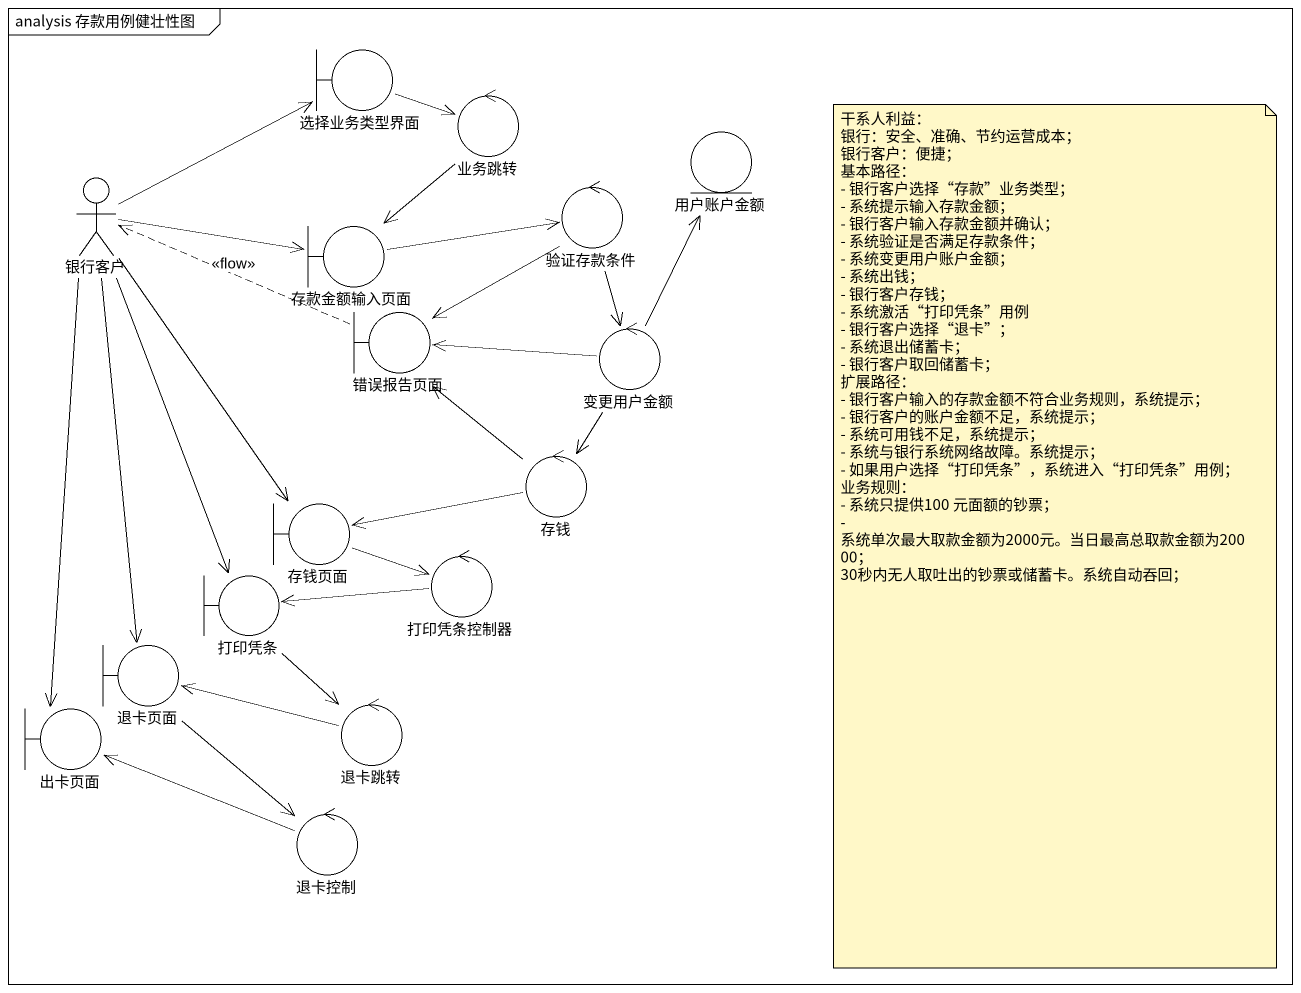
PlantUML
@startuml
mainframe analysis 存款用例健壮性图
boundary 选择业务类型界面
control 业务跳转
entity 用户账户金额
actor 银行客户
control 验证存款条件
boundary 存款金额输入页面
boundary 错误报告页面
control 变更用户金额
control 存钱
boundary 存钱页面
boundary 打印凭条
control 打印凭条控制器
boundary 退卡页面
boundary 出卡页面
control 退卡跳转
control 退卡控制
选择业务类型界面 -right-> 业务跳转
业务跳转 --> 存款金额输入页面
银行客户 -right-> 选择业务类型界面
银行客户 -right-> 存款金额输入页面
银行客户 --> 存钱页面
银行客户 --> 打印凭条
银行客户 --> 退卡页面
银行客户 --> 出卡页面
验证存款条件 --> 错误报告页面
验证存款条件 --> 变更用户金额
存款金额输入页面 -right-> 验证存款条件
错误报告页面 .left.> 银行客户 : <<flow>>
变更用户金额 -up-> 用户账户金额
变更用户金额 -left-> 错误报告页面
变更用户金额 --> 存钱
存钱 -up-> 错误报告页面
存钱 -left-> 存钱页面
存钱页面 -right-> 打印凭条控制器
打印凭条 --> 退卡跳转
打印凭条控制器 -left-> 打印凭条
退卡页面 --> 退卡控制
退卡跳转 -left-> 退卡页面
退卡控制 -left-> 出卡页面
note as N1
  干系人利益：
  银行：安全、准确、节约运营成本；
  银行客户：便捷；
  基本路径：
  - 银行客户选择“存款”业务类型；
  - 系统提示输入存款金额；
  - 银行客户输入存款金额并确认；
  - 系统验证是否满足存款条件；
  - 系统变更用户账户金额；
  - 系统出钱；
  - 银行客户存钱；
  - 系统激活“打印凭条”用例
  - 银行客户选择“退卡”；
  - 系统退出储蓄卡；
  - 银行客户取回储蓄卡；
  扩展路径：
  - 银行客户输入的存款金额不符合业务规则，系统提示；
  - 银行客户的账户金额不足，系统提示；
  - 系统可用钱不足，系统提示；
  - 系统与银行系统网络故障。系统提示；
  - 如果用户选择“打印凭条”，系统进入“打印凭条”用例；
  业务规则：
  - 系统只提供100 元面额的钞票；
  - 系统单次最大取款金额为2000元。当日最高总取款金额为20000；
  30秒内无人取吐出的钞票或储蓄卡。系统自动吞回；
end note
@enduml
